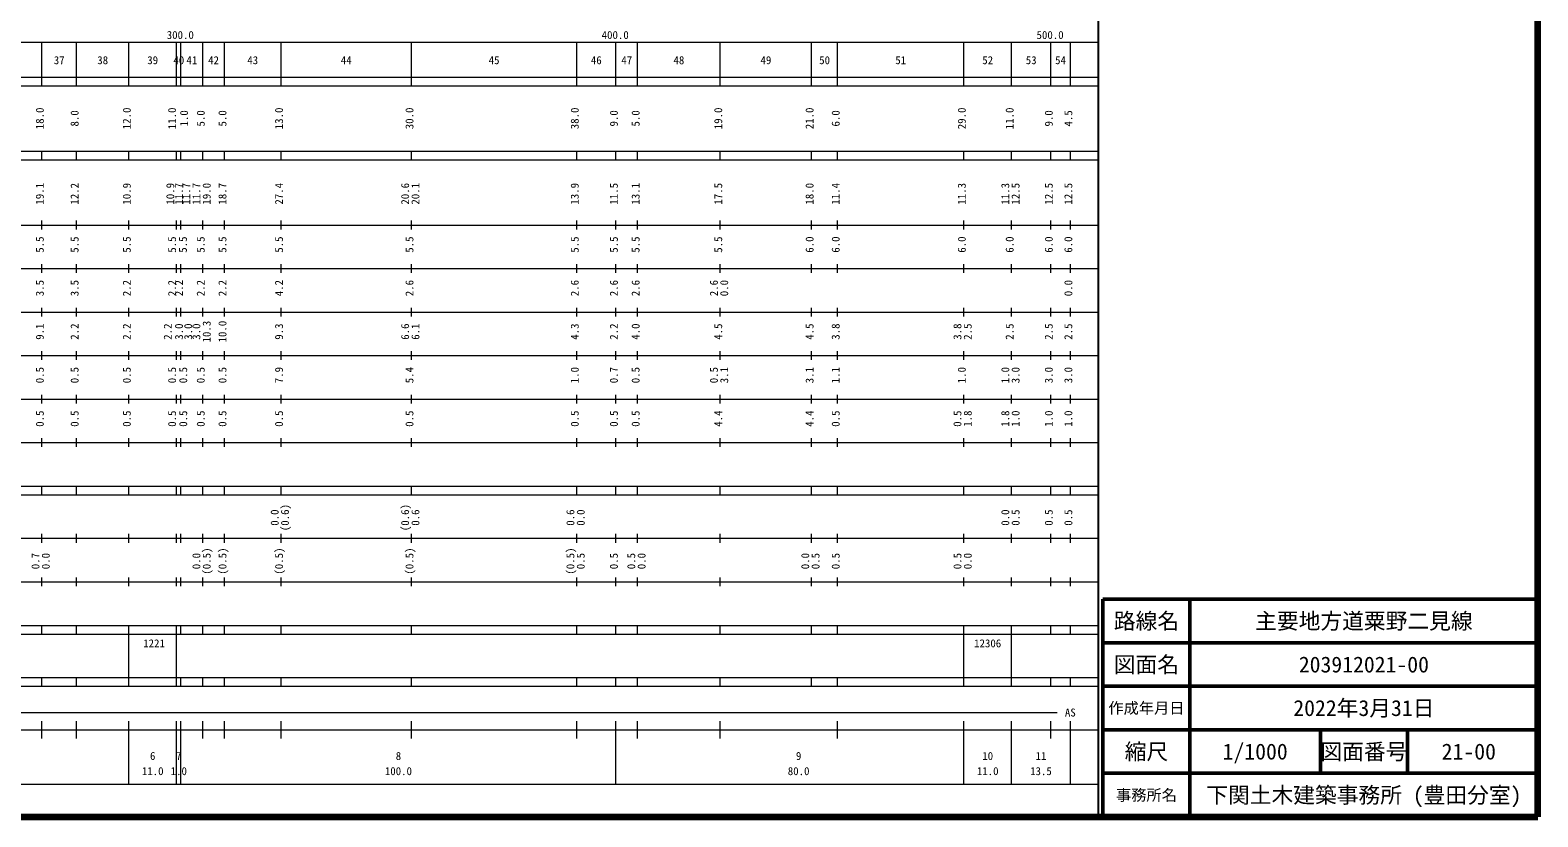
# Model space of a CAD drawing. Units: millimetres, scale not verified. Extents: x 40000 to 680000, y 20000 to 380000.
# Drawn here: x 333320 to 680000, y 20000 to 200771 of the extents above; entities that cross this region are included whole.
import ezdxf
from ezdxf.enums import TextEntityAlignment as Align

# ---------------------------------------------------------------- set-up
doc = ezdxf.new("R2010")
doc.units = ezdxf.units.MM
doc.header["$LTSCALE"] = 1000
for name, color, linetype, lineweight in [('M-TTL', 2, 'Continuous', 140), ('M-TTL-BAND', 7, 'Continuous', 13), ('M-TTL-FRAM', 2, 'Continuous', 50), ('M-TTL-LINE', 7, 'Continuous', 50), ('M-TTL-TXT', 7, 'Continuous', 13)]:
    doc.layers.add(name, color=color, linetype=linetype, lineweight=lineweight)
doc.styles.add('ＭＳ ゴシック', font='')
doc.styles.get('ＭＳ ゴシック').set_extended_font_data('MS Gothic')

msp = doc.modelspace()

# ---------------------------------------------------------------- linework, layer by layer
at = {"layer": 'M-TTL'}
for p, q in [((680000, 20000), (680000, 380000)), ((40000, 20000), (680000, 20000))]:
    msp.add_line(p, q, dxfattribs=at)
at = {"layer": 'M-TTL-BAND', "lineweight": 25}
msp.add_line((579000, 20000), (579000, 370000), dxfattribs=at)
at = {"layer": 'M-TTL-BAND'}
for p, q in [((68000, 198000), (579000, 198000)), ((336000, 188000), (336000, 198000)), ((344000, 188000), (344000, 198000)), ((356000, 188000), (356000, 198000)), ((367000, 188000), (367000, 198000)), ((368000, 188000), (368000, 198000)), ((373000, 188000), (373000, 198000)), ((378000, 188000), (378000, 198000)), ((391000, 188000), (391000, 198000)), ((421000, 188000), (421000, 198000)), ((459000, 188000), (459000, 198000)), ((468000, 188000), (468000, 198000)), ((473000, 188000), (473000, 198000)), ((492000, 188000), (492000, 198000)), ((513000, 188000), (513000, 198000)), ((519000, 188000), (519000, 198000)), ((548000, 188000), (548000, 198000)), ((559000, 188000), (559000, 198000)), ((568000, 188000), (568000, 198000)), ((572500, 188000), (572500, 198000)), ((40000, 190000), (579000, 190000)), ((40000, 188000), (579000, 188000)), ((40000, 173000), (579000, 173000)), ((40000, 171000), (579000, 171000)), ((336000, 171000), (336000, 173000)), ((344000, 171000), (344000, 173000)), ((356000, 171000), (356000, 173000)), ((367000, 171000), (367000, 173000)), ((368000, 171000), (368000, 173000)), ((373000, 171000), (373000, 173000)), ((378000, 171000), (378000, 173000)), ((391000, 171000), (391000, 173000)), ((421000, 171000), (421000, 173000)), ((459000, 171000), (459000, 173000)), ((468000, 171000), (468000, 173000)), ((473000, 171000), (473000, 173000)), ((492000, 171000), (492000, 173000)), ((513000, 171000), (513000, 173000)), ((519000, 171000), (519000, 173000)), ((548000, 171000), (548000, 173000)), ((559000, 171000), (559000, 173000)), ((568000, 171000), (568000, 173000)), ((572500, 171000), (572500, 173000)), ((336000, 155000), (336000, 157000)), ((344000, 155000), (344000, 157000)), ((356000, 155000), (356000, 157000)), ((367000, 155000), (367000, 157000)), ((368000, 155000), (368000, 157000)), ((373000, 155000), (373000, 157000)), ((378000, 155000), (378000, 157000)), ((391000, 155000), (391000, 157000)), ((421000, 155000), (421000, 157000)), ((459000, 155000), (459000, 157000)), ((468000, 155000), (468000, 157000)), ((473000, 155000), (473000, 157000)), ((492000, 155000), (492000, 157000)), ((513000, 155000), (513000, 157000)), ((519000, 155000), (519000, 157000)), ((548000, 155000), (548000, 157000)), ((559000, 155000), (559000, 157000)), ((568000, 155000), (568000, 157000)), ((572500, 155000), (572500, 157000)), ((40000, 156000), (579000, 156000)), ((46000, 146000), (579000, 146000)), ((336000, 145000), (336000, 147000)), ((344000, 145000), (344000, 147000)), ((356000, 145000), (356000, 147000)), ((367000, 145000), (367000, 147000)), ((368000, 145000), (368000, 147000)), ((373000, 145000), (373000, 147000)), ((378000, 145000), (378000, 147000)), ((391000, 145000), (391000, 147000)), ((421000, 145000), (421000, 147000)), ((459000, 145000), (459000, 147000)), ((468000, 145000), (468000, 147000)), ((473000, 145000), (473000, 147000)), ((492000, 145000), (492000, 147000)), ((513000, 145000), (513000, 147000)), ((519000, 145000), (519000, 147000)), ((548000, 145000), (548000, 147000)), ((559000, 145000), (559000, 147000)), ((568000, 145000), (568000, 147000)), ((572500, 145000), (572500, 147000)), ((52000, 136000), (579000, 136000)), ((336000, 135000), (336000, 137000)), ((344000, 135000), (344000, 137000)), ((356000, 135000), (356000, 137000)), ((367000, 135000), (367000, 137000)), ((368000, 135000), (368000, 137000)), ((373000, 135000), (373000, 137000)), ((378000, 135000), (378000, 137000)), ((391000, 135000), (391000, 137000)), ((421000, 135000), (421000, 137000)), ((459000, 135000), (459000, 137000)), ((468000, 135000), (468000, 137000)), ((473000, 135000), (473000, 137000)), ((492000, 135000), (492000, 137000)), ((513000, 135000), (513000, 137000)), ((519000, 135000), (519000, 137000)), ((548000, 135000), (548000, 137000)), ((559000, 135000), (559000, 137000)), ((568000, 135000), (568000, 137000)), ((572500, 135000), (572500, 137000)), ((46000, 126000), (579000, 126000)), ((336000, 125000), (336000, 127000)), ((344000, 125000), (344000, 127000)), ((356000, 125000), (356000, 127000)), ((367000, 125000), (367000, 127000)), ((368000, 125000), (368000, 127000)), ((373000, 125000), (373000, 127000)), ((378000, 125000), (378000, 127000)), ((391000, 125000), (391000, 127000)), ((421000, 125000), (421000, 127000)), ((459000, 125000), (459000, 127000)), ((468000, 125000), (468000, 127000)), ((473000, 125000), (473000, 127000)), ((492000, 125000), (492000, 127000)), ((513000, 125000), (513000, 127000)), ((519000, 125000), (519000, 127000)), ((548000, 125000), (548000, 127000)), ((559000, 125000), (559000, 127000)), ((568000, 125000), (568000, 127000)), ((572500, 125000), (572500, 127000)), ((52000, 116000), (579000, 116000)), ((336000, 115000), (336000, 117000)), ((344000, 115000), (344000, 117000)), ((356000, 115000), (356000, 117000)), ((367000, 115000), (367000, 117000)), ((368000, 115000), (368000, 117000)), ((373000, 115000), (373000, 117000)), ((378000, 115000), (378000, 117000)), ((391000, 115000), (391000, 117000)), ((421000, 115000), (421000, 117000)), ((459000, 115000), (459000, 117000)), ((468000, 115000), (468000, 117000)), ((473000, 115000), (473000, 117000)), ((492000, 115000), (492000, 117000)), ((513000, 115000), (513000, 117000)), ((519000, 115000), (519000, 117000)), ((548000, 115000), (548000, 117000)), ((559000, 115000), (559000, 117000)), ((568000, 115000), (568000, 117000)), ((572500, 115000), (572500, 117000)), ((46000, 106000), (579000, 106000)), ((336000, 105000), (336000, 107000)), ((344000, 105000), (344000, 107000)), ((356000, 105000), (356000, 107000)), ((367000, 105000), (367000, 107000)), ((368000, 105000), (368000, 107000)), ((373000, 105000), (373000, 107000)), ((378000, 105000), (378000, 107000)), ((391000, 105000), (391000, 107000)), ((421000, 105000), (421000, 107000)), ((459000, 105000), (459000, 107000)), ((468000, 105000), (468000, 107000)), ((473000, 105000), (473000, 107000)), ((492000, 105000), (492000, 107000)), ((513000, 105000), (513000, 107000)), ((519000, 105000), (519000, 107000)), ((548000, 105000), (548000, 107000)), ((559000, 105000), (559000, 107000)), ((568000, 105000), (568000, 107000)), ((572500, 105000), (572500, 107000)), ((40000, 96000), (579000, 96000)), ((40000, 94000), (579000, 94000)), ((336000, 94000), (336000, 96000)), ((344000, 94000), (344000, 96000)), ((356000, 94000), (356000, 96000)), ((367000, 94000), (367000, 96000)), ((368000, 94000), (368000, 96000)), ((373000, 94000), (373000, 96000)), ((378000, 94000), (378000, 96000)), ((391000, 94000), (391000, 96000)), ((421000, 94000), (421000, 96000)), ((459000, 94000), (459000, 96000)), ((468000, 94000), (468000, 96000)), ((473000, 94000), (473000, 96000)), ((492000, 94000), (492000, 96000)), ((513000, 94000), (513000, 96000)), ((519000, 94000), (519000, 96000)), ((548000, 94000), (548000, 96000)), ((559000, 94000), (559000, 96000)), ((568000, 94000), (568000, 96000)), ((572500, 94000), (572500, 96000)), ((49000, 84000), (579000, 84000)), ((336000, 83000), (336000, 85000)), ((344000, 83000), (344000, 85000)), ((356000, 83000), (356000, 85000)), ((367000, 83000), (367000, 85000)), ((368000, 83000), (368000, 85000)), ((373000, 83000), (373000, 85000)), ((378000, 83000), (378000, 85000)), ((391000, 83000), (391000, 85000)), ((421000, 83000), (421000, 85000)), ((459000, 83000), (459000, 85000)), ((468000, 83000), (468000, 85000)), ((473000, 83000), (473000, 85000)), ((492000, 83000), (492000, 85000)), ((513000, 83000), (513000, 85000)), ((519000, 83000), (519000, 85000)), ((548000, 83000), (548000, 85000)), ((559000, 83000), (559000, 85000)), ((568000, 83000), (568000, 85000)), ((572500, 83000), (572500, 85000)), ((40000, 74000), (579000, 74000)), ((336000, 73000), (336000, 75000)), ((344000, 73000), (344000, 75000)), ((356000, 73000), (356000, 75000)), ((367000, 73000), (367000, 75000)), ((368000, 73000), (368000, 75000)), ((373000, 73000), (373000, 75000)), ((378000, 73000), (378000, 75000)), ((391000, 73000), (391000, 75000)), ((421000, 73000), (421000, 75000)), ((459000, 73000), (459000, 75000)), ((468000, 73000), (468000, 75000)), ((473000, 73000), (473000, 75000)), ((492000, 73000), (492000, 75000)), ((513000, 73000), (513000, 75000)), ((519000, 73000), (519000, 75000)), ((548000, 73000), (548000, 75000)), ((559000, 73000), (559000, 75000)), ((568000, 73000), (568000, 75000)), ((572500, 73000), (572500, 75000)), ((40000, 64000), (579000, 64000)), ((336000, 62000), (336000, 64000)), ((344000, 62000), (344000, 64000)), ((356000, 62000), (356000, 64000)), ((367000, 62000), (367000, 64000)), ((368000, 62000), (368000, 64000)), ((373000, 62000), (373000, 64000)), ((378000, 62000), (378000, 64000)), ((391000, 62000), (391000, 64000)), ((421000, 62000), (421000, 64000)), ((459000, 62000), (459000, 64000)), ((468000, 62000), (468000, 64000)), ((473000, 62000), (473000, 64000)), ((492000, 62000), (492000, 64000)), ((513000, 62000), (513000, 64000)), ((519000, 62000), (519000, 64000)), ((548000, 62000), (548000, 64000)), ((559000, 62000), (559000, 64000)), ((568000, 62000), (568000, 64000)), ((572500, 62000), (572500, 64000)), ((40000, 62000), (579000, 62000)), ((356000, 52000), (356000, 62000)), ((367000, 52000), (367000, 62000)), ((548000, 52000), (548000, 62000)), ((559000, 52000), (559000, 62000)), ((40000, 52000), (579000, 52000)), ((40000, 50000), (579000, 50000)), ((336000, 50000), (336000, 52000)), ((344000, 50000), (344000, 52000)), ((356000, 50000), (356000, 52000)), ((367000, 50000), (367000, 52000)), ((368000, 50000), (368000, 52000)), ((373000, 50000), (373000, 52000)), ((378000, 50000), (378000, 52000)), ((391000, 50000), (391000, 52000)), ((421000, 50000), (421000, 52000)), ((459000, 50000), (459000, 52000)), ((468000, 50000), (468000, 52000)), ((473000, 50000), (473000, 52000)), ((492000, 50000), (492000, 52000)), ((513000, 50000), (513000, 52000)), ((519000, 50000), (519000, 52000)), ((548000, 50000), (548000, 52000)), ((559000, 50000), (559000, 52000)), ((568000, 50000), (568000, 52000)), ((572500, 50000), (572500, 52000)), ((71000, 44000), (569500, 44000)), ((336000, 38000), (336000, 42000)), ((344000, 38000), (344000, 42000)), ((356000, 27500), (356000, 42000)), ((367000, 27500), (367000, 42000)), ((368000, 27500), (368000, 42000)), ((373000, 38000), (373000, 42000)), ((378000, 38000), (378000, 42000)), ((391000, 38000), (391000, 42000)), ((421000, 38000), (421000, 42000)), ((459000, 38000), (459000, 42000)), ((468000, 27500), (468000, 42000)), ((473000, 38000), (473000, 42000)), ((492000, 38000), (492000, 42000)), ((519000, 38000), (519000, 42000)), ((548000, 27500), (548000, 42000)), ((559000, 27500), (559000, 42000)), ((568000, 38000), (568000, 42000)), ((572500, 27500), (572500, 42000)), ((40000, 40000), (579000, 40000)), ((68000, 27500), (579000, 27500))]:
    msp.add_line(p, q, dxfattribs=at)
at = {"layer": 'M-TTL-FRAM'}
for p, q in [((680000, 70000), (580000, 70000)), ((580000, 70000), (580000, 20000))]:
    msp.add_line(p, q, dxfattribs=at)
at = {"layer": 'M-TTL-LINE'}
for p, q in [((600000, 70000), (600000, 20000)), ((680000, 60000), (580000, 60000)), ((680000, 50000), (580000, 50000)), ((680000, 40000), (580000, 40000)), ((630000, 40000), (630000, 30000)), ((650000, 40000), (650000, 30000)), ((680000, 30000), (580000, 30000))]:
    msp.add_line(p, q, dxfattribs=at)

# ---------------------------------------------------------------- texts
at = {"layer": 'M-TTL-BAND', "style": 'ＭＳ ゴシック'}
for s, p in [('300.0', (367844, 198195)), ('400.0', (467844, 198195)), ('500.0', (567844, 198195)), ('37', (340000, 192405)), ('38', (350000, 192405)), ('39', (361500, 192405)), ('40', (367500, 192405)), ('41', (370500, 192405)), ('42', (375500, 192405)), ('43', (384500, 192405)), ('44', (406000, 192405)), ('45', (440000, 192405)), ('46', (463500, 192405)), ('47', (470500, 192405)), ('48', (482500, 192405)), ('49', (502500, 192405)), ('50', (516000, 192405)), ('51', (533500, 192405)), ('52', (553500, 192405)), ('53', (563500, 192405)), ('54', (570250, 192405)), ('AS', (572500, 42500)), ('6', (361500, 32523)), ('7', (367500, 32523)), ('8', (418000, 32523)), ('9', (510023, 32523)), ('10', (553500, 32523)), ('11', (565750, 32523)), ('11.0', (361500, 29033)), ('1.0', (367500, 29033)), ('100.0', (418000, 29033)), ('80.0', (510023, 29033)), ('11.0', (553500, 29033)), ('13.5', (565750, 29033))]:
    msp.add_text(s, height=1833, dxfattribs=at).set_placement(p, align=Align.BOTTOM_CENTER)
for s, p in [('18.0', (337000, 180500)), ('8.0', (345000, 180500)), ('12.0', (357000, 180500)), ('11.0', (367416, 180500)), ('1.0', (370169, 180500)), ('5.0', (374000, 180500)), ('5.0', (379000, 180500)), ('13.0', (392000, 180500)), ('30.0', (422000, 180500)), ('38.0', (460000, 180500)), ('9.0', (469000, 180500)), ('5.0', (474000, 180500)), ('19.0', (493000, 180500)), ('21.0', (514000, 180500)), ('6.0', (520000, 180500)), ('29.0', (549000, 180500)), ('11.0', (560000, 180500)), ('9.0', (569000, 180500)), ('4.5', (573500, 180500)), ('19.1', (337000, 163174)), ('12.2', (345000, 163174)), ('10.9', (357000, 163174)), ('10.9', (367000, 163174)), ('11.7', (369000, 163174)), ('11.7', (370669, 163174)), ('11.7', (373000, 163174)), ('19.0', (375370, 163174)), ('18.7', (379000, 163174)), ('27.4', (392000, 163174)), ('20.6', (421000, 163174)), ('20.1', (423370, 163174)), ('13.9', (460000, 163174)), ('11.5', (469000, 163174)), ('13.1', (474000, 163174)), ('17.5', (493000, 163174)), ('18.0', (514000, 163174)), ('11.4', (520000, 163174)), ('11.3', (549000, 163174)), ('11.3', (559000, 163174)), ('12.5', (561370, 163174)), ('12.5', (569000, 163174)), ('12.5', (573500, 163174)), ('5.5', (337000, 151500)), ('5.5', (345000, 151500)), ('5.5', (357000, 151500)), ('5.5', (367416, 151500)), ('5.5', (369909, 151500)), ('5.5', (374000, 151500)), ('5.5', (379000, 151500)), ('5.5', (392000, 151500)), ('5.5', (422000, 151500)), ('5.5', (460000, 151500)), ('5.5', (469000, 151500)), ('5.5', (474000, 151500)), ('5.5', (493000, 151500)), ('6.0', (514000, 151500)), ('6.0', (520000, 151500)), ('6.0', (549000, 151500)), ('6.0', (560000, 151500)), ('6.0', (569000, 151500)), ('6.0', (573500, 151500)), ('3.5', (337000, 141500)), ('3.5', (345000, 141500)), ('2.2', (357000, 141500)), ('2.2', (367416, 141500)), ('2.2', (369000, 141500)), ('2.2', (374000, 141500)), ('2.2', (379000, 141500)), ('4.2', (392000, 141500)), ('2.6', (422000, 141500)), ('2.6', (460000, 141500)), ('2.6', (469000, 141500)), ('2.6', (474000, 141500)), ('2.6', (492000, 141500)), ('0.0', (494370, 141500)), ('0.0', (573500, 141500)), ('9.1', (337000, 131500)), ('2.2', (345000, 131500)), ('2.2', (357000, 131500)), ('2.2', (366416, 131500)), ('3.0', (369000, 131500)), ('3.0', (371123, 131500)), ('3.0', (373000, 131500)), ('10.3', (375370, 131500)), ('10.0', (379000, 131500)), ('9.3', (392000, 131500)), ('6.6', (421000, 131500)), ('6.1', (423370, 131500)), ('4.3', (460000, 131500)), ('2.2', (469000, 131500)), ('4.0', (474000, 131500)), ('4.5', (493000, 131500)), ('4.5', (514000, 131500)), ('3.8', (520000, 131500)), ('3.8', (548000, 131500)), ('2.5', (550370, 131500)), ('2.5', (560000, 131500)), ('2.5', (569000, 131500)), ('2.5', (573500, 131500)), ('0.5', (337000, 121500)), ('0.5', (345000, 121500)), ('0.5', (357000, 121500)), ('0.5', (367416, 121500)), ('0.5', (369974, 121500)), ('0.5', (374000, 121500)), ('0.5', (379000, 121500)), ('7.9', (392000, 121500)), ('5.4', (422000, 121500)), ('1.0', (460000, 121500)), ('0.7', (469000, 121500)), ('0.5', (474000, 121500)), ('0.5', (492000, 121500)), ('3.1', (494370, 121500)), ('3.1', (514000, 121500)), ('1.1', (520000, 121500)), ('1.0', (549000, 121500)), ('1.0', (559000, 121500)), ('3.0', (561370, 121500)), ('3.0', (569000, 121500)), ('3.0', (573500, 121500)), ('0.5', (337000, 111500)), ('0.5', (345000, 111500)), ('0.5', (357000, 111500)), ('0.5', (367416, 111500)), ('0.5', (369974, 111500)), ('0.5', (374000, 111500)), ('0.5', (379000, 111500)), ('0.5', (392000, 111500)), ('0.5', (422000, 111500)), ('0.5', (460000, 111500)), ('0.5', (469000, 111500)), ('0.5', (474000, 111500)), ('4.4', (493000, 111500)), ('4.4', (514000, 111500)), ('0.5', (520000, 111500)), ('0.5', (548000, 111500)), ('1.8', (550370, 111500)), ('1.8', (559000, 111500)), ('1.0', (561370, 111500)), ('1.0', (569000, 111500)), ('1.0', (573500, 111500)), ('0.0', (391000, 88764)), ('(0.6)', (393370, 88764)), ('(0.6)', (421000, 88764)), ('0.6', (423370, 88764)), ('0.6', (459000, 88764)), ('0.0', (461370, 88764)), ('0.0', (559000, 88764)), ('0.5', (561370, 88764)), ('0.5', (569000, 88764)), ('0.5', (573500, 88764)), ('0.7', (336000, 78764)), ('0.0', (338370, 78764)), ('0.0', (373000, 78764)), ('(0.5)', (375370, 78764)), ('(0.5)', (379000, 78764)), ('(0.5)', (392000, 78764)), ('(0.5)', (422000, 78764)), ('(0.5)', (459000, 78764)), ('0.5', (461370, 78764)), ('0.5', (469000, 78764)), ('0.5', (473000, 78764)), ('0.0', (475370, 78764)), ('0.0', (513000, 78764)), ('0.5', (515370, 78764)), ('0.5', (520000, 78764)), ('0.5', (548000, 78764)), ('0.0', (550370, 78764))]:
    msp.add_text(s, height=1833, rotation=90, dxfattribs=at).set_placement(p, align=Align.BOTTOM_CENTER)
for s, p in [('1221', (359313, 58405)), ('12306', (550375, 58405))]:
    msp.add_text(s, height=1833, dxfattribs=at).set_placement(p, align=Align.BOTTOM_LEFT)
at = {"layer": 'M-TTL-TXT', "style": 'ＭＳ ゴシック'}
for s, height, p in [('路線名', 3666, (590000, 65000)), ('路線名', 3666, (590000, 65000)), ('主要地方道粟野二見線', 3666, (640000, 65000)), ('図面名', 3666, (590000, 55000)), ('図面名', 3666, (590000, 55000)), ('203912021-00', 3666, (640000, 55000)), ('作成年月日', 2566, (590000, 45000)), ('作成年月日', 2566, (590000, 45000)), ('2022年3月31日', 3666, (640000, 45000)), ('縮尺', 3666, (590000, 35000)), ('縮尺', 3666, (590000, 35000)), ('1/1000', 3666, (615000, 35000)), ('図面番号', 3666, (640000, 35000)), ('図面番号', 3666, (640000, 35000)), ('21-00', 3666, (664125, 35000)), ('事務所名', 2566, (590000, 25000)), ('事務所名', 2566, (590000, 25000)), ('下関土木建築事務所 (豊田分室)', 3666, (640000, 25000))]:
    msp.add_text(s, height=height, dxfattribs=at).set_placement(p, align=Align.MIDDLE_CENTER)

doc.saveas('drawing.dxf')
